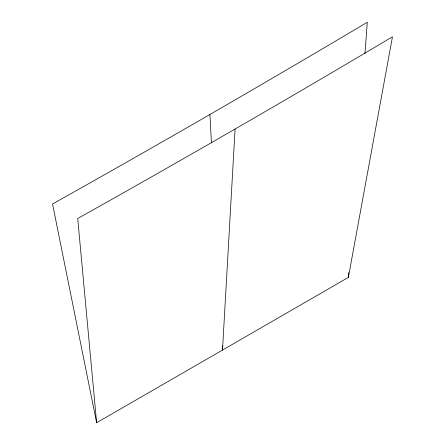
<?xml version="1.0" encoding="UTF-8"?>
<svg xmlns="http://www.w3.org/2000/svg" width="445" height="445" viewBox="0 0 445 445"><rect width="100%" height="100%" fill="white"/><g stroke="black" fill="none" stroke-linecap="round" stroke-linejoin="round"><path stroke-width="0.67" d="M235.088 129.028L222.5 350.076L222.278 345.921M364.978 53.45L367.292 22.25C263.167 84.188 158.248 144.792 52.532 203.977L96.626 422.75L348.374 277.402L348.735 272.551M348.374 277.402L392.468 36.785C288.343 98.723 183.418 159.321 77.708 218.512L96.626 422.75M209.912 114.493L211.431 142.901"/></g></svg>
